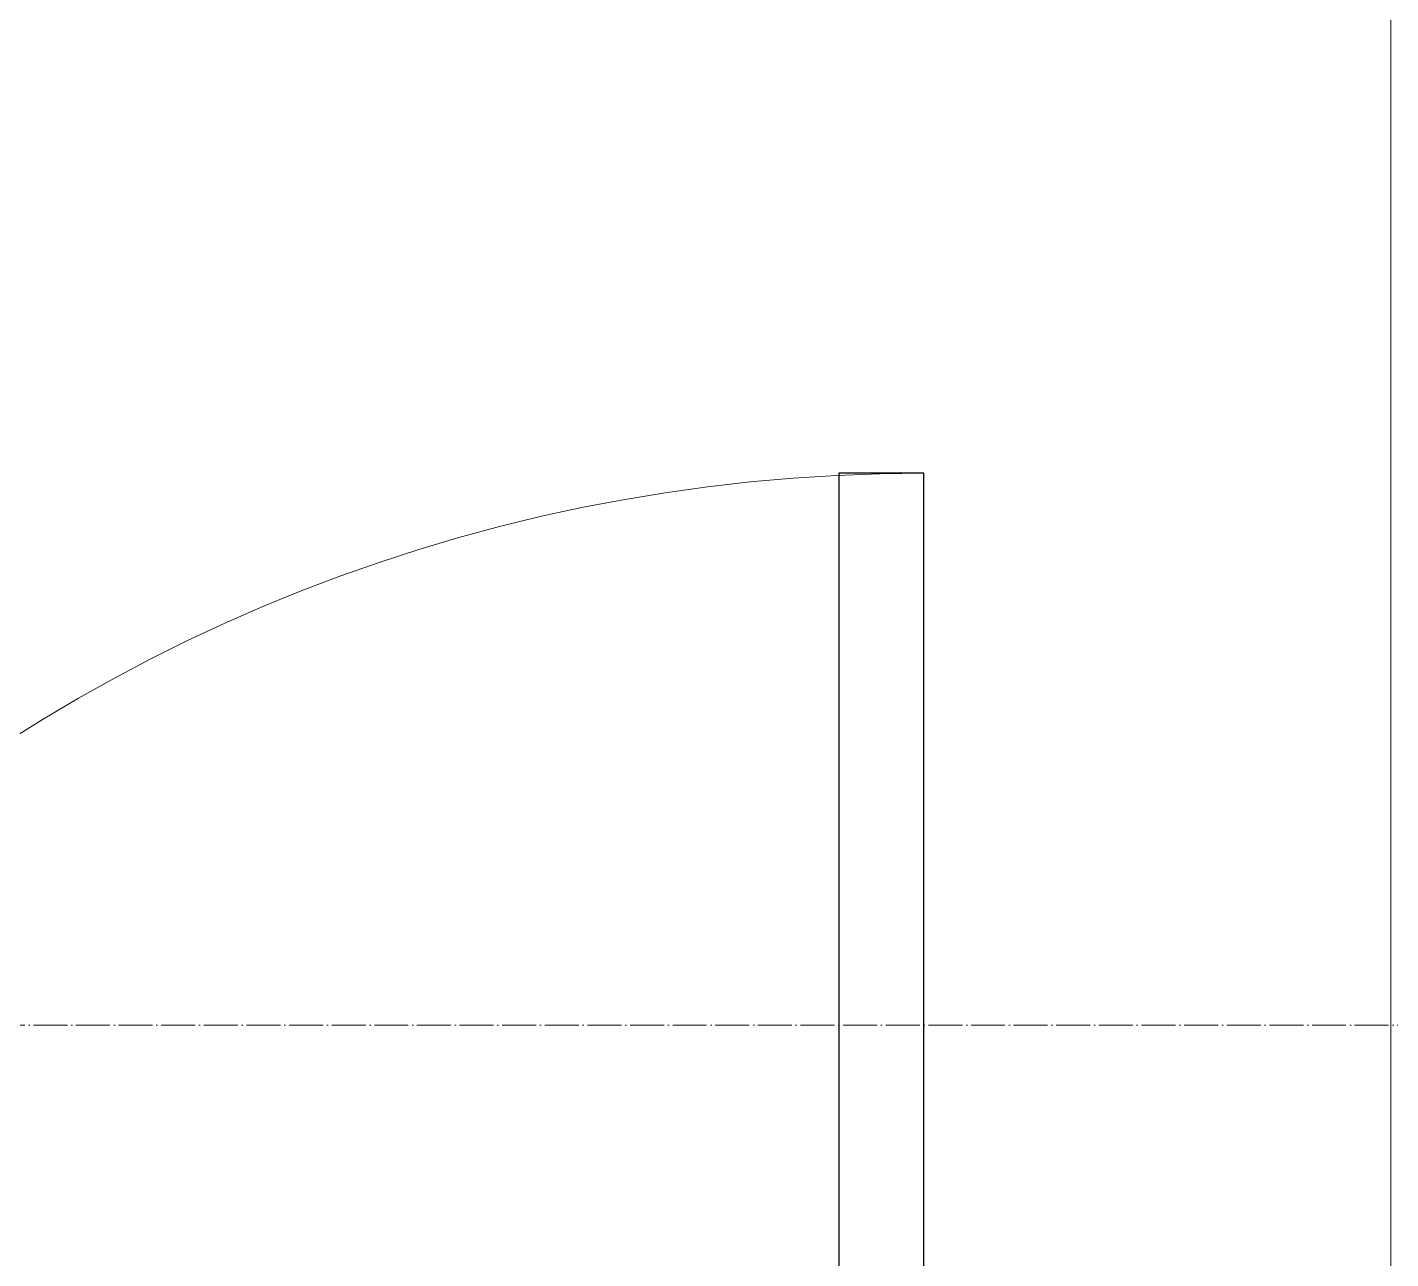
# Model space of a CAD drawing. Header units: millimetres. Extents: x -60946 to 138510, y -262288 to 24501.
# Drawn here: x 47796 to 48599, y -247046 to -246321 of the extents above; entities that cross this region are included whole.
import ezdxf

# ---------------------------------------------------------------- set-up
doc = ezdxf.new("R2010")
doc.units = ezdxf.units.MM
doc.linetypes.add('ADSK_Линия сетки', pattern=[25, 20, -2.5, 0, -2.5])
for name, color, linetype, lineweight in [('Двери', 7, 'Continuous', 9), ('Оси', 7, 'Continuous', 9), ('Стены отделка', 7, 'Continuous', 30)]:
    doc.layers.add(name, color=color, linetype=linetype, lineweight=lineweight)

# ---------------------------------------------------------------- blocks, each defined once
blk = doc.blocks.new('Дверь двупольная алюминиевая противопожарная - Д-41Л 1550х2300  Дверной блок двупольный остекленный_ противопожарный_ EIWS60_ антипаника_ левая-2870333-Маркировочный 5-й')
at = {"layer": 'Двери', "lineweight": 30}
for p, q in [((700, 1062.5), (650, 1062.5)), ((650, 1062.5), (650, 62.5)), ((700, 62.5), (700, 1062.5))]:
    blk.add_line(p, q, dxfattribs=at)
at = {"layer": 'Двери'}
blk.add_arc((700, 62.5), 1000, 90, 180, dxfattribs=at)

msp = doc.modelspace()

# ---------------------------------------------------------------- linework, layer by layer
at = {"layer": 'Оси', "color": 253, "linetype": 'ADSK_Линия сетки', "lineweight": 5, "true_color": 0xaaaaaa}
msp.add_line((62528.5982, -246908.7359), (-25230.7352, -246908.7359), dxfattribs=at)
at = {"layer": 'Стены отделка', "lineweight": 9}
msp.add_line((48599.3615, -246308.7359), (48599.3615, -247583.7359), dxfattribs=at)

# ---------------------------------------------------------------- block references
at = {"layer": 'Двери'}
msp.add_blockref('Дверь двупольная алюминиевая противопожарная - Д-41Л 1550х2300  Дверной блок двупольный остекленный_ противопожарный_ EIWS60_ антипаника_ левая-2870333-Маркировочный 5-й', (47624.3615, -247646.2359), dxfattribs=at)

doc.saveas('drawing.dxf')
